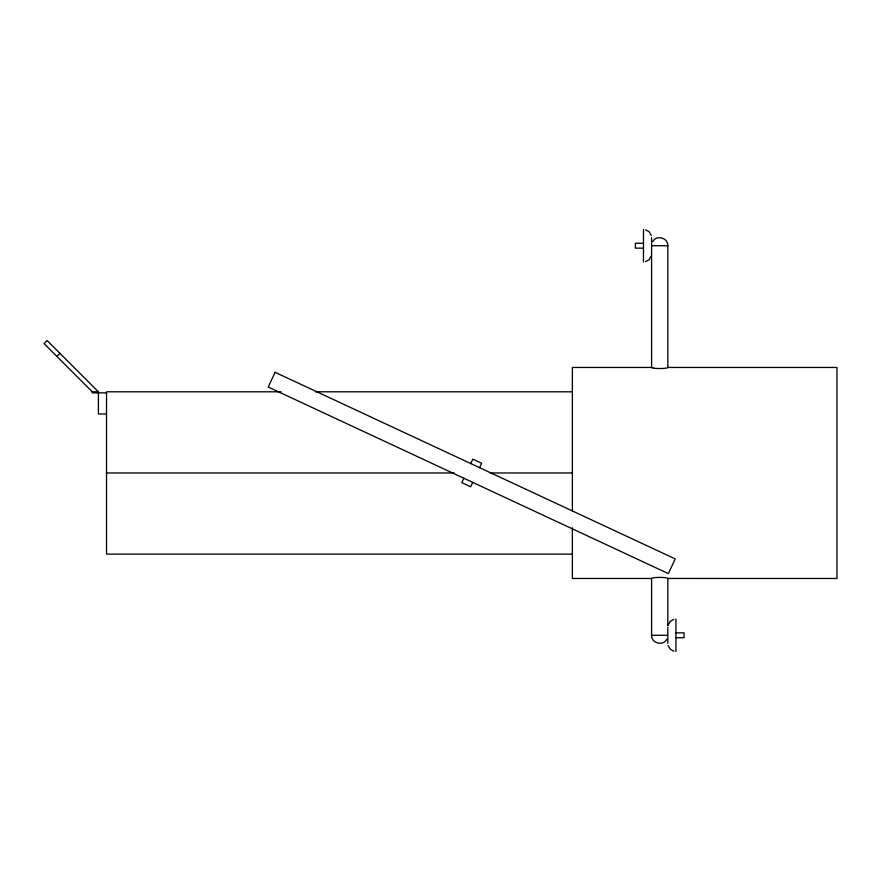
<?xml version="1.0" encoding="UTF-8"?>
<svg xmlns="http://www.w3.org/2000/svg" width="881" height="881" viewBox="0 0 881 881"><rect width="100%" height="100%" fill="white"/><g stroke="black" fill="none" stroke-linecap="round" stroke-linejoin="round"><path stroke-width="1.32" d="M651.323 255.931L649.22 259.576L645.586 261.679M668.106 625.07L670.21 621.424L673.844 619.321M463.891 478.262L461.831 482.678L470.663 486.786L472.723 482.381M470.751 463.549L472.811 459.133L481.632 463.252L479.572 467.668M652.689 241.658C656.367 234.577 668.194 237.738 667.831 245.722L667.831 367.454A8.226 1.068 0 0 1 662.743 368.445A8.226 1.068 0 0 1 653.768 368.214M666.741 639.342C663.063 646.423 651.246 643.262 651.599 635.278L651.599 578.476A8.226 1.068 0 0 1 653.977 577.716A8.072 1.057 0 0 1 662.787 577.484A8.072 1.057 0 0 1 667.787 578.454L836.95 578.476L836.95 367.454L667.831 367.454M56.869 356.42L59.941 353.347M643.482 243.288L635.366 243.288L635.366 248.156L643.482 248.156M651.874 245.722L667.831 245.722M653.977 368.214A8.226 1.068 0 0 1 651.599 367.454L572.375 367.454L572.375 510.98M98.408 391.803L47.122 340.529L44.05 343.601L92.252 391.803L98.408 391.803L98.408 413.971L106.524 413.971M281.039 391.803L106.524 391.803L106.524 554.127L572.375 554.127M315.398 391.803L572.375 391.803M106.524 392.871L92.252 392.871L92.252 391.803M106.524 472.965L454.122 472.965M490.651 472.965L572.375 472.965M651.599 578.476L572.375 578.476L572.375 527.763M675.947 632.844L684.063 632.844L684.063 637.712L675.947 637.712M651.599 635.278L667.556 635.278M645.586 229.765L649.22 231.868L651.323 235.502M673.844 651.235L670.21 649.132L668.106 645.498M675.947 619.046L675.947 651.511M667.831 578.476L667.831 625.818M667.831 627.437L667.831 643.394M651.599 237.606L651.599 367.454M643.482 229.489L643.482 261.954M275.092 372.311L268.231 387.023L668.371 573.608L675.231 558.906L275.092 372.311"/></g></svg>
